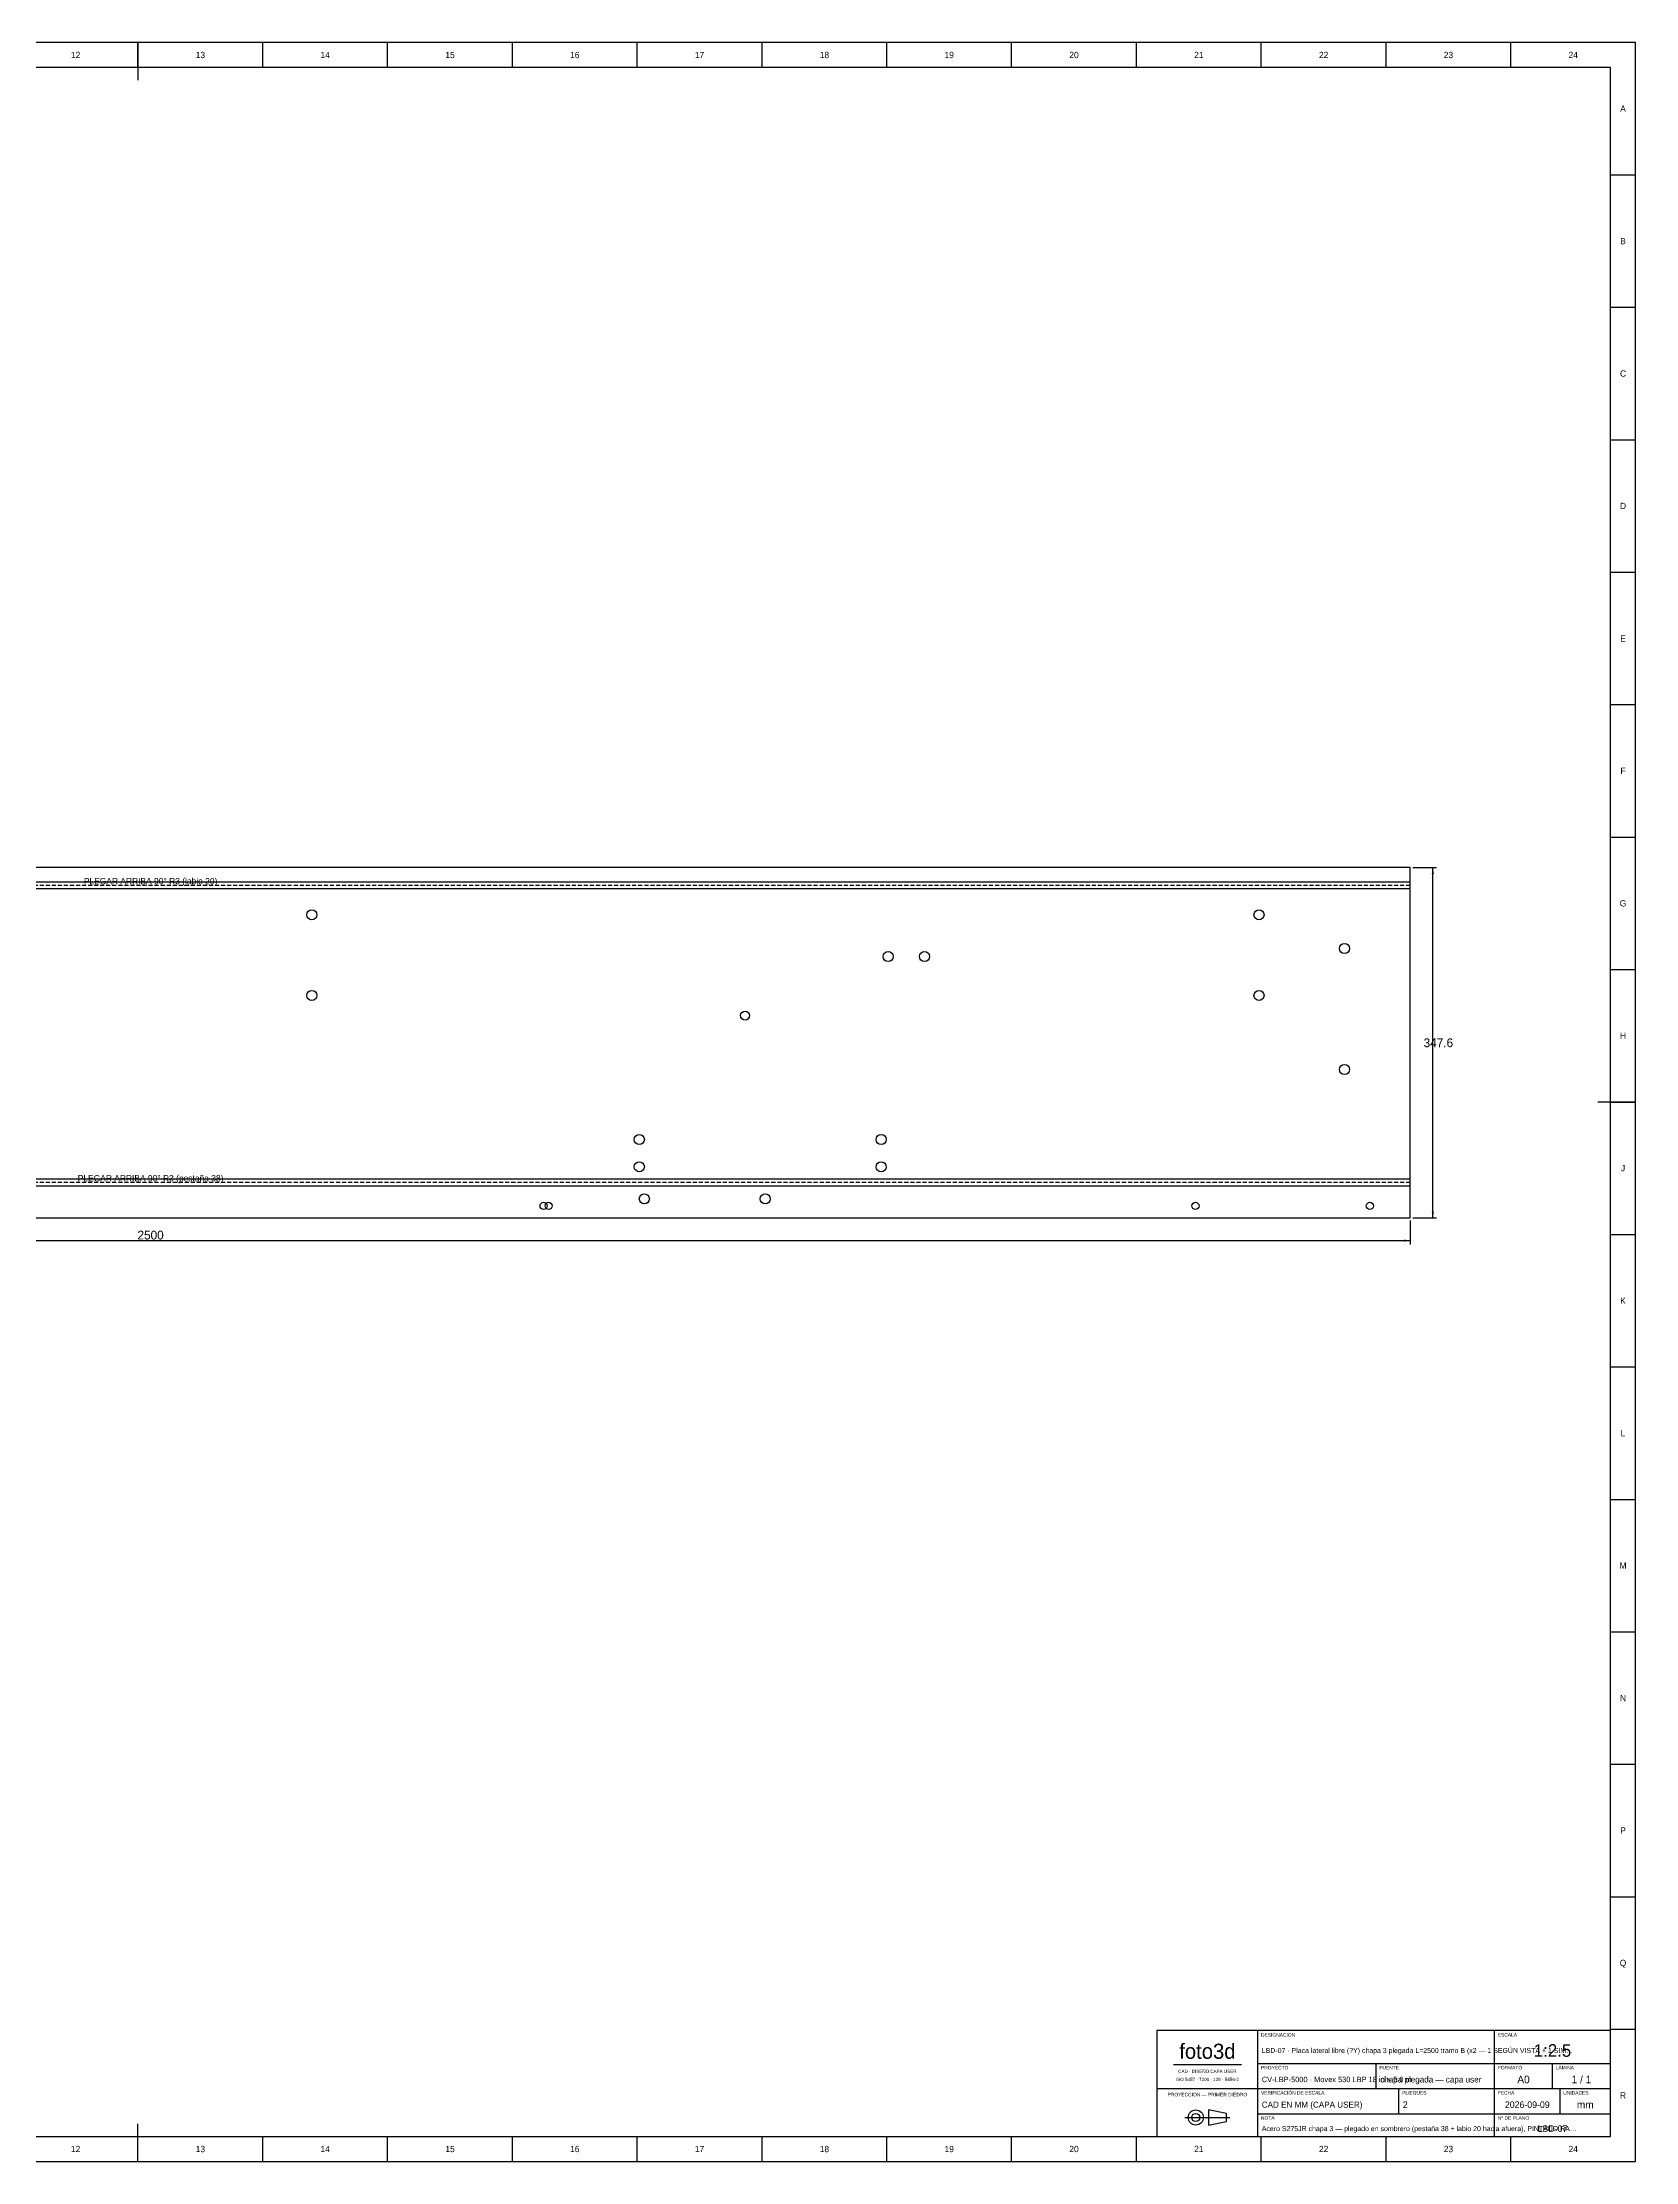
# Model space of a CAD drawing. Extents: x 0 to 2972, y 0 to 2102.
# Drawn here: x 1391 to 2972, y 0 to 2102 of the extents above; entities that cross this region are included whole.
import ezdxf
from ezdxf.enums import TextEntityAlignment as Align

# ---------------------------------------------------------------- set-up
doc = ezdxf.new("R2010")
doc.units = 0
doc.linetypes.add('DASHED', pattern=[6, 4, -2])
for name, color, linetype in [('COTAS', 7, 'CONTINUOUS'), ('FINA', 7, 'CONTINUOUS'), ('NORMA', 7, 'CONTINUOUS'), ('PLIEGUE', 1, 'DASHED'), ('TEXTO', 7, 'CONTINUOUS'), ('VISIBLE', 7, 'CONTINUOUS')]:
    doc.layers.add(name, color=color, linetype=linetype)

msp = doc.modelspace()

# ---------------------------------------------------------------- linework, layer by layer
at = {"layer": 'COTAS'}
for p, q in [((2751.25, 1283.785), (2775, 1283.785)), ((2771.25, 936.215), (2771.25, 1283.785)), ((2748.75, 933.715), (2748.75, 909.965)), ((2751.25, 936.215), (2775, 936.215)), ((248.75, 913.715), (2748.75, 913.715))]:
    msp.add_line(p, q, dxfattribs=at)
for points in [[(2771.25, 1283.785), (2772.375, 1277.535), (2770.125, 1277.535)], [(2771.25, 936.215), (2772.375, 942.465), (2770.125, 942.465)], [(2748.75, 913.715), (2742.5, 914.84), (2742.5, 912.59)]]:
    msp.add_solid(points, dxfattribs=at)
at = {"layer": 'FINA'}
for p, q in [((2972.5, 2102.5), (0, 2102.5)), ((1486.25, 2077.5), (1486.25, 2102.5)), ((1610.1042, 2077.5), (1610.1042, 2102.5)), ((1733.9583, 2077.5), (1733.9583, 2102.5)), ((1857.8125, 2077.5), (1857.8125, 2102.5)), ((1981.6667, 2077.5), (1981.6667, 2102.5)), ((2105.5208, 2077.5), (2105.5208, 2102.5)), ((2229.375, 2077.5), (2229.375, 2102.5)), ((2353.2292, 2077.5), (2353.2292, 2102.5)), ((2477.0833, 2077.5), (2477.0833, 2102.5)), ((2600.9375, 2077.5), (2600.9375, 2102.5)), ((2724.7917, 2077.5), (2724.7917, 2102.5)), ((2848.6458, 2077.5), (2848.6458, 2102.5)), ((2972.5, 0), (2972.5, 2102.5)), ((2947.5, 1971.0938), (2972.5, 1971.0938)), ((2947.5, 1839.6875), (2972.5, 1839.6875)), ((2947.5, 1708.2813), (2972.5, 1708.2813)), ((2947.5, 1576.875), (2972.5, 1576.875)), ((2947.5, 1445.4688), (2972.5, 1445.4688)), ((2947.5, 1314.0625), (2972.5, 1314.0625)), ((248.75, 1269.785), (2748.75, 1269.785)), ((248.75, 1263.005), (2748.75, 1263.005)), ((2947.5, 1182.6563), (2972.5, 1182.6563)), ((2947.5, 1051.25), (2972.5, 1051.25)), ((248.75, 975.005), (2748.75, 975.005)), ((248.75, 968.215), (2748.75, 968.215)), ((2947.5, 919.8438), (2972.5, 919.8438)), ((2947.5, 788.4375), (2972.5, 788.4375)), ((2947.5, 657.0313), (2972.5, 657.0313)), ((2947.5, 525.625), (2972.5, 525.625)), ((2947.5, 394.2188), (2972.5, 394.2188)), ((2947.5, 262.8125), (2972.5, 262.8125)), ((2947.5, 131.4063), (2972.5, 131.4063)), ((2513.75, 96.5), (2581.25, 96.5)), ((2597.5, 97.5), (2832.5, 97.5)), ((2715, 72.5), (2715, 97.5)), ((2832.5, 97.5), (2947.5, 97.5)), ((2890, 72.5), (2890, 97.5)), ((2497.5, 72.5), (2597.5, 72.5)), ((2597.5, 72.5), (2832.5, 72.5)), ((2737.5, 47.5), (2737.5, 72.5)), ((2832.5, 72.5), (2947.5, 72.5)), ((2897.5, 47.5), (2897.5, 72.5)), ((2525.075, 43.75), (2569.925, 43.75)), ((2597.5, 47.5), (2832.5, 47.5)), ((2832.5, 47.5), (2947.5, 47.5)), ((1486.25, 0), (1486.25, 25)), ((1610.1042, 0), (1610.1042, 25)), ((1733.9583, 0), (1733.9583, 25)), ((1857.8125, 0), (1857.8125, 25)), ((1981.6667, 0), (1981.6667, 25)), ((2105.5208, 0), (2105.5208, 25)), ((2229.375, 0), (2229.375, 25)), ((2353.2292, 0), (2353.2292, 25)), ((2477.0833, 0), (2477.0833, 25)), ((2600.9375, 0), (2600.9375, 25)), ((2724.7917, 0), (2724.7917, 25)), ((2848.6458, 0), (2848.6458, 25)), ((0, 0), (2972.5, 0))]:
    msp.add_line(p, q, dxfattribs=at)
at = {"layer": 'NORMA'}
for p, q in [((1486.25, 2102.5), (1486.25, 2065)), ((2947.5, 2077.5), (50, 2077.5)), ((2947.5, 25), (2947.5, 2077.5)), ((2972.5, 1051.25), (2935, 1051.25)), ((2947.5, 130), (2497.5, 130)), ((2497.5, 130), (2497.5, 25)), ((2597.5, 25), (2597.5, 130)), ((2832.5, 25), (2832.5, 130)), ((2947.5, 25), (2947.5, 130)), ((50, 25), (2947.5, 25)), ((1486.25, 0), (1486.25, 37.5)), ((2497.5, 25), (2947.5, 25))]:
    msp.add_line(p, q, dxfattribs=at)
at = {"layer": 'PLIEGUE'}
for p, q in [((248.75, 1266.395), (2748.75, 1266.395)), ((248.75, 971.605), (2748.75, 971.605))]:
    msp.add_line(p, q, dxfattribs=at)
at = {"layer": 'TEXTO'}
for p, q in [((2566.475, 47.775), (2548.65, 51.225)), ((2548.65, 51.225), (2548.65, 36.275)), ((2566.475, 39.725), (2566.475, 47.775)), ((2548.65, 36.275), (2566.475, 39.725))]:
    msp.add_line(p, q, dxfattribs=at)
for radius in [7.475, 4.025]:
    msp.add_circle((2536, 43.75), radius, dxfattribs=at)
at = {"layer": 'VISIBLE'}
for p, q in [((2748.75, 1283.785), (248.75, 1283.785)), ((2748.75, 936.215), (2748.75, 1283.785)), ((248.75, 936.215), (2748.75, 936.215))]:
    msp.add_line(p, q, dxfattribs=at)
for centre, radius in [((1658.75, 1237.005), 5), ((2598.75, 1237.005), 5), ((2230.75, 1195.505), 5), ((2266.75, 1195.505), 5), ((2683.55, 1203.555), 5), ((1658.75, 1157.005), 5), ((2598.75, 1157.005), 5), ((2088.75, 1137.005), 4.5), ((2683.55, 1083.555), 5), ((1983.75, 1014.005), 5), ((2223.75, 1014.005), 5), ((1983.75, 987.005), 5), ((2223.75, 987.005), 5), ((1888.75, 948.215), 3.5), ((1893.75, 948.215), 3.5), ((1988.75, 955.215), 5), ((2108.75, 955.215), 5), ((2535.71, 948.215), 3.5), ((2708.75, 948.215), 3.5)]:
    msp.add_circle(centre, radius, dxfattribs=at)

# ---------------------------------------------------------------- texts
at = {"layer": 'COTAS'}
for s, p in [('347.6', (2776.75, 1110)), ('2500', (1498.75, 919.215))]:
    msp.add_text(s, height=8.75, dxfattribs=at).set_placement(p, align=Align.MIDDLE_CENTER)
at = {"layer": 'TEXTO'}
for s, height, p in [('12', 6.25, (1424.3229, 2090)), ('13', 6.25, (1548.1771, 2090)), ('14', 6.25, (1672.0313, 2090)), ('15', 6.25, (1795.8854, 2090)), ('16', 6.25, (1919.7396, 2090)), ('17', 6.25, (2043.5938, 2090)), ('18', 6.25, (2167.4479, 2090)), ('19', 6.25, (2291.3021, 2090)), ('20', 6.25, (2415.1563, 2090)), ('21', 6.25, (2539.0104, 2090)), ('22', 6.25, (2662.8646, 2090)), ('23', 6.25, (2786.7188, 2090)), ('24', 6.25, (2910.5729, 2090)), ('A', 6.25, (2960, 2036.7969)), ('B', 6.25, (2960, 1905.3906)), ('C', 6.25, (2960, 1773.9844)), ('D', 6.25, (2960, 1642.5781)), ('E', 6.25, (2960, 1511.1719)), ('F', 6.25, (2960, 1379.7656)), ('PLEGAR ARRIBA 90° R3 (labio 20)', 6.25, (1498.75, 1270.395)), ('G', 6.25, (2960, 1248.3594)), ('H', 6.25, (2960, 1116.9531)), ('J', 6.25, (2960, 985.5469)), ('PLEGAR ARRIBA 90° R3 (pestaña 38)', 6.25, (1498.75, 975.605)), ('K', 6.25, (2960, 854.1406)), ('L', 6.25, (2960, 722.7344)), ('M', 6.25, (2960, 591.3281)), ('N', 6.25, (2960, 459.9219)), ('P', 6.25, (2960, 328.5156)), ('Q', 6.25, (2960, 197.1094)), ('foto3d', 15, (2547.5, 109.5)), ('1:2.5', 12.5, (2890, 110.25)), ('CAD · DISEÑO CAPA USER', 3.25, (2547.5, 89.5)), ('A0', 7.5, (2861.25, 81.5)), ('1 / 1', 7.5, (2918.75, 81.5)), ('PROYECCIÓN — PRIMER DIEDRO', 3.5, (2547.5, 66.5)), ('ISO 5457 · 7200 · 129 · 5456-2', 3.25, (2547.5, 81.5)), ('R', 6.25, (2960, 65.7031)), ('2026-09-09', 6.5, (2865, 56.5)), ('mm', 7.5, (2922.5, 56.5)), ('LBD-07', 6.5, (2890, 32.75)), ('12', 6.25, (1424.3229, 12.5)), ('13', 6.25, (1548.1771, 12.5)), ('14', 6.25, (1672.0313, 12.5)), ('15', 6.25, (1795.8854, 12.5)), ('16', 6.25, (1919.7396, 12.5)), ('17', 6.25, (2043.5938, 12.5)), ('18', 6.25, (2167.4479, 12.5)), ('19', 6.25, (2291.3021, 12.5)), ('20', 6.25, (2415.1563, 12.5)), ('21', 6.25, (2539.0104, 12.5)), ('22', 6.25, (2662.8646, 12.5)), ('23', 6.25, (2786.7188, 12.5)), ('24', 6.25, (2910.5729, 12.5))]:
    msp.add_text(s, height=height, dxfattribs=at).set_placement(p, align=Align.MIDDLE_CENTER)
for s, p in [('DESIGNACIÓN', (2600.75, 124)), ('ESCALA', (2835.75, 124)), ('PROYECTO', (2600.75, 91.5)), ('FUENTE', (2718.25, 91.5)), ('FORMATO', (2835.75, 91.5)), ('LÁMINA', (2893.25, 91.5)), ('VERIFICACIÓN DE ESCALA', (2600.75, 66.5)), ('PLIEGUES', (2740.75, 66.5)), ('FECHA', (2835.75, 66.5)), ('UNIDADES', (2900.75, 66.5)), ('NOTA', (2600.75, 41.5)), ('Nº DE PLANO', (2835.75, 41.5))]:
    msp.add_text(s, height=3.5, dxfattribs=at).set_placement(p)
for s, height, p in [('LBD-07 · Placa lateral libre (?Y) chapa 3 plegada L=2500 tramo B (x2 — 1 SEGÚN VISTA + 1 SIM…', 5, (2601.5, 110.25)), ('CV-LBP-5000 · Movex 530 LBP 18 in × 5.0 m', 5.3324, (2601.5, 81.5)), ('chapa plegada — capa user', 6, (2719, 81.5)), ('CAD EN MM (CAPA USER)', 6, (2601.5, 56.5)), ('2', 6.5, (2741.5, 56.5)), ('Acero S275JR chapa 3 — plegado en sombrero (pestaña 38 + labio 20 hacia afuera), PINTADO RA…', 5, (2601.5, 32.75))]:
    msp.add_text(s, height=height, dxfattribs=at).set_placement(p, align=Align.MIDDLE_LEFT)

doc.saveas('drawing.dxf')
